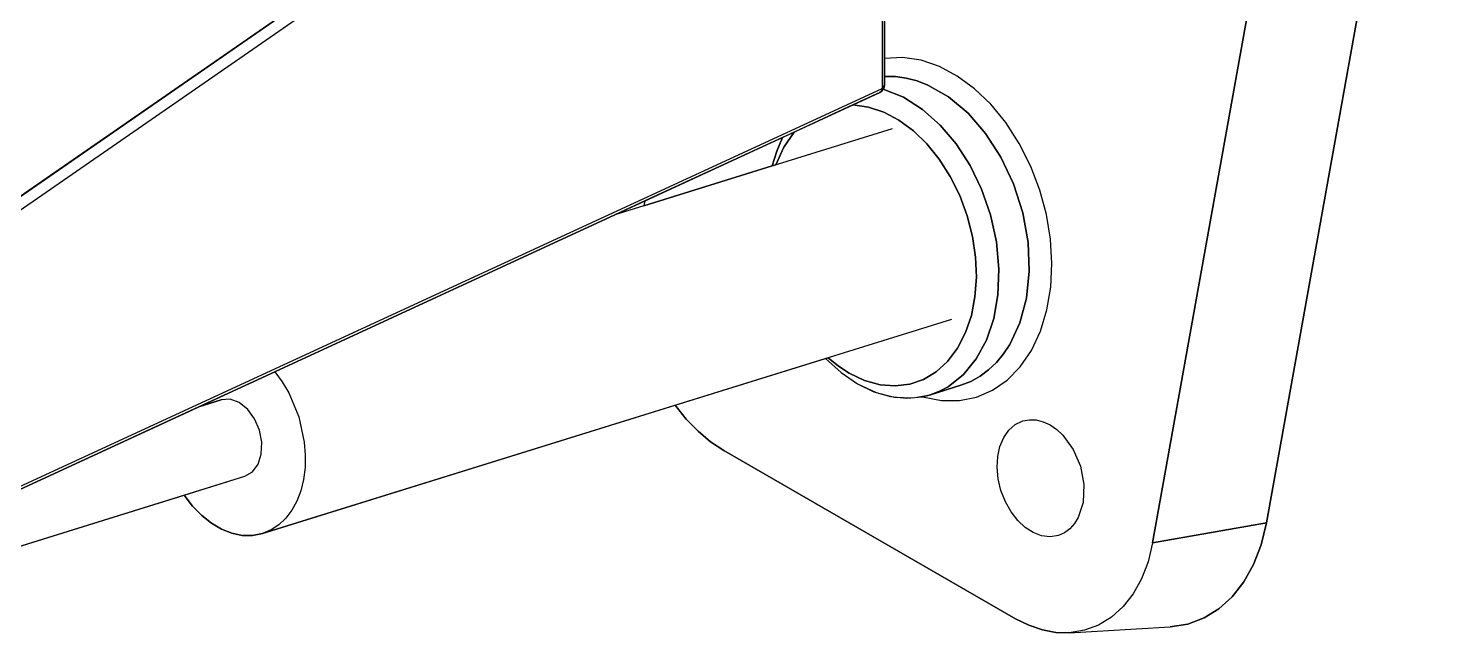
# Model space of a CAD drawing. Header units: millimetres. Extents: x -6198 to -2727, y 3560 to 4988.
# Drawn here: x -3082.1 to -2728, y 4246.2 to 4397.4 of the extents above; entities that cross this region are included whole.
import ezdxf

# ---------------------------------------------------------------- set-up
doc = ezdxf.new("R2010")
doc.units = ezdxf.units.MM
doc.header["$LTSCALE"] = 0.3
doc.layers.add('LCL', color=7, linetype='Continuous', lineweight=25)

msp = doc.modelspace()

# ---------------------------------------------------------------- linework, layer by layer
at = {"layer": 'LCL'}
for p, q in [((-2772.55, 4273.7, 19.05), (-2728.01, 4522.13, 19.05)), ((-2728.01, 4522.13, 19.05), (-2772.55, 4273.7, 19.05)), ((-2772.55, 4273.7, 19.05), (-2728.01, 4522.13, 19.05)), ((-2756.49, 4517.16, 19.05), (-2801.03, 4268.73, 19.05)), ((-2801.03, 4268.73, 19.05), (-2756.49, 4517.16, 19.05)), ((-2801.03, 4268.73, 19.05), (-2756.49, 4517.16, 19.05)), ((-3151.29, 4308.88, 19.05), (-2934.24, 4459.26, 19.05)), ((-2934.24, 4459.26, 19.05), (-3151.29, 4308.88, 19.05)), ((-3151.29, 4308.88, 19.05), (-2934.24, 4459.26, 19.05)), ((-3149.74, 4306.52, 19.05), (-2932.69, 4456.9, 19.05)), ((-3149.74, 4306.52, 19.05), (-2932.69, 4456.9, 19.05)), ((-3149.74, 4306.52, 19.05), (-2932.69, 4456.9, 19.05)), ((-2868.66, 4415.41, 19.05), (-2868.66, 4382.39, 19.05)), ((-2868.66, 4415.41, 19.05), (-2868.66, 4382.39, 19.05)), ((-2868.66, 4415.41, 19.05), (-2868.66, 4382.39, 19.05)), ((-2868.08, 4389.93, 19.05), (-2868.08, 4415.59, 19.05)), ((-2868.08, 4389.93, 19.05), (-2868.08, 4415.59, 19.05)), ((-2868.08, 4415.59, 19.05), (-2868.08, 4383.21, 19.05)), ((-2863.52, 4390.15, 19.05), (-2868.08, 4389.93, 19.05)), ((-2863.52, 4390.15, 19.05), (-2868.08, 4389.93, 19.05)), ((-2863.52, 4390.15, 19.05), (-2868.08, 4389.93, 19.05)), ((-2868.08, 4389.93, 19.05), (-2868.08, 4385.39, 19.05)), ((-2868.08, 4385.39, 19.05), (-2868.08, 4389.93, 19.05)), ((-2858.92, 4389.46, 19.05), (-2863.52, 4390.15, 19.05)), ((-2858.92, 4389.46, 19.05), (-2863.52, 4390.15, 19.05)), ((-2858.92, 4389.46, 19.05), (-2863.52, 4390.15, 19.05)), ((-2854.35, 4387.9, 19.05), (-2858.92, 4389.46, 19.05)), ((-2854.35, 4387.9, 19.05), (-2858.92, 4389.46, 19.05)), ((-2854.35, 4387.9, 19.05), (-2858.92, 4389.46, 19.05)), ((-2849.88, 4385.51, 19.05), (-2854.35, 4387.9, 19.05)), ((-2849.88, 4385.51, 19.05), (-2854.35, 4387.9, 19.05)), ((-2849.88, 4385.51, 19.05), (-2854.35, 4387.9, 19.05)), ((-2865.34, 4385.36, 19.05), (-2868.08, 4385.39, 19.05)), ((-2868.08, 4385.39, 19.05), (-2868.08, 4383.21, 19.05)), ((-2868.08, 4385.39, 19.05), (-2865.34, 4385.36, 19.05)), ((-2868.08, 4383.21, 19.05), (-2868.08, 4385.39, 19.05)), ((-2865.34, 4385.36, 19.05), (-2868.08, 4385.39, 19.05)), ((-2862.61, 4384.99, 19.05), (-2865.34, 4385.36, 19.05)), ((-2865.34, 4385.36, 19.05), (-2862.61, 4384.99, 19.05)), ((-2862.61, 4384.99, 19.05), (-2865.34, 4385.36, 19.05)), ((-2859.9, 4384.28, 19.05), (-2862.61, 4384.99, 19.05)), ((-2862.61, 4384.99, 19.05), (-2859.9, 4384.28, 19.05)), ((-2859.9, 4384.28, 19.05), (-2862.61, 4384.99, 19.05)), ((-2857.22, 4383.25, 19.05), (-2859.9, 4384.28, 19.05)), ((-2859.9, 4384.28, 19.05), (-2857.22, 4383.25, 19.05)), ((-2857.22, 4383.25, 19.05), (-2859.9, 4384.28, 19.05)), ((-2845.57, 4382.34, 19.05), (-2849.88, 4385.51, 19.05)), ((-2845.57, 4382.34, 19.05), (-2849.88, 4385.51, 19.05)), ((-2845.57, 4382.34, 19.05), (-2849.88, 4385.51, 19.05)), ((-3150.53, 4251.47, 19.05), (-2869.24, 4381.39, 19.05)), ((-3149.95, 4252.47, 19.05), (-2868.66, 4382.39, 19.05)), ((-2869.24, 4381.39, 19.05), (-2875.96, 4378.29, 19.05)), ((-2869.24, 4381.39, 19.05), (-2875.96, 4378.29, 19.05)), ((-2869.24, 4381.39, 19.05), (-2868.56, 4381.93, 19.05)), ((-2868.84, 4381.77, 19.05), (-2869.24, 4381.39, 19.05)), ((-2868.84, 4381.77, 19.05), (-2869.24, 4381.39, 19.05)), ((-2868.84, 4381.77, 19.05), (-2869.24, 4381.39, 19.05)), ((-2868.88, 4381.62, 19.05), (-2869.24, 4381.39, 19.05)), ((-2869.24, 4381.39, 19.05), (-2868.88, 4381.62, 19.05)), ((-2868.56, 4381.93, 19.05), (-2868.88, 4381.62, 19.05)), ((-2868.88, 4381.62, 19.05), (-2868.56, 4381.93, 19.05)), ((-2868.66, 4382.39, 19.05), (-2868.84, 4381.77, 19.05)), ((-2868.66, 4382.39, 19.05), (-2868.84, 4381.77, 19.05)), ((-2868.66, 4382.39, 19.05), (-2868.84, 4381.77, 19.05)), ((-2868.66, 4382.39, 19.05), (-2868.08, 4383.21, 19.05)), ((-2868.08, 4383.21, 19.05), (-2868.66, 4382.39, 19.05)), ((-2868.66, 4382.39, 19.05), (-2868.08, 4383.21, 19.05)), ((-2868.56, 4381.93, 19.05), (-2868.25, 4382.42, 19.05)), ((-2868.37, 4382.19, 19.05), (-2868.56, 4381.93, 19.05)), ((-2868.56, 4381.93, 19.05), (-2868.37, 4382.19, 19.05)), ((-2868.25, 4382.42, 19.05), (-2868.37, 4382.19, 19.05)), ((-2868.37, 4382.19, 19.05), (-2868.25, 4382.42, 19.05)), ((-2868.37, 4382.19, 19.05), (-2863.35, 4380.19, 19.05)), ((-2863.35, 4380.19, 19.05), (-2868.37, 4382.19, 19.05)), ((-2863.35, 4380.19, 19.05), (-2868.37, 4382.19, 19.05)), ((-2868.08, 4383.21, 19.05), (-2868.25, 4382.42, 19.05)), ((-2868.25, 4382.42, 19.05), (-2868.08, 4383.21, 19.05)), ((-2868.25, 4382.42, 19.05), (-2868.08, 4383.21, 19.05)), ((-2852.04, 4380.28, 19.05), (-2857.22, 4383.25, 19.05)), ((-2857.22, 4383.25, 19.05), (-2852.04, 4380.28, 19.05)), ((-2852.04, 4380.28, 19.05), (-2857.22, 4383.25, 19.05)), ((-2841.5, 4378.44, 19.05), (-2845.57, 4382.34, 19.05)), ((-2841.5, 4378.44, 19.05), (-2845.57, 4382.34, 19.05)), ((-2841.5, 4378.44, 19.05), (-2845.57, 4382.34, 19.05)), ((-2875.96, 4378.29, 19.05), (-2890.66, 4371.5, 19.05)), ((-2875.96, 4378.29, 19.05), (-2890.66, 4371.5, 19.05)), ((-2872.06, 4377.75, 19.05), (-2875.96, 4378.29, 19.05)), ((-2875.96, 4378.29, 19.05), (-2872.06, 4377.75, 19.05)), ((-2872.06, 4377.75, 19.05), (-2875.96, 4378.29, 19.05)), ((-2868.2, 4376.46, 19.05), (-2872.06, 4377.75, 19.05)), ((-2872.06, 4377.75, 19.05), (-2868.2, 4376.46, 19.05)), ((-2868.2, 4376.46, 19.05), (-2872.06, 4377.75, 19.05)), ((-2863.35, 4380.19, 19.05), (-2858.59, 4377.17, 19.05)), ((-2858.59, 4377.17, 19.05), (-2863.35, 4380.19, 19.05)), ((-2858.59, 4377.17, 19.05), (-2863.35, 4380.19, 19.05)), ((-2858.59, 4377.17, 19.05), (-2854.17, 4373.25, 19.05)), ((-2854.17, 4373.25, 19.05), (-2858.59, 4377.17, 19.05)), ((-2854.17, 4373.25, 19.05), (-2858.59, 4377.17, 19.05)), ((-2847.18, 4376.2, 19.05), (-2852.04, 4380.28, 19.05)), ((-2852.04, 4380.28, 19.05), (-2847.18, 4376.2, 19.05)), ((-2847.18, 4376.2, 19.05), (-2852.04, 4380.28, 19.05)), ((-2837.74, 4373.85, 19.05), (-2841.5, 4378.44, 19.05)), ((-2837.74, 4373.85, 19.05), (-2841.5, 4378.44, 19.05)), ((-2837.74, 4373.85, 19.05), (-2841.5, 4378.44, 19.05)), ((-2864.45, 4374.47, 19.05), (-2868.2, 4376.46, 19.05)), ((-2868.2, 4376.46, 19.05), (-2864.45, 4374.47, 19.05)), ((-2864.45, 4374.47, 19.05), (-2868.2, 4376.46, 19.05)), ((-2860.85, 4371.81, 19.05), (-2864.45, 4374.47, 19.05)), ((-2864.45, 4374.47, 19.05), (-2860.85, 4371.81, 19.05)), ((-2860.85, 4371.81, 19.05), (-2864.45, 4374.47, 19.05)), ((-2854.17, 4373.25, 19.05), (-2850.17, 4368.54, 19.05)), ((-2850.17, 4368.54, 19.05), (-2854.17, 4373.25, 19.05)), ((-2850.17, 4368.54, 19.05), (-2854.17, 4373.25, 19.05)), ((-2842.78, 4371.15, 19.05), (-2847.18, 4376.2, 19.05)), ((-2847.18, 4376.2, 19.05), (-2842.78, 4371.15, 19.05)), ((-2842.78, 4371.15, 19.05), (-2847.18, 4376.2, 19.05)), ((-2834.36, 4368.61, 19.05), (-2837.74, 4373.85, 19.05)), ((-2834.36, 4368.61, 19.05), (-2837.74, 4373.85, 19.05)), ((-2834.36, 4368.61, 19.05), (-2837.74, 4373.85, 19.05)), ((-2866.14, 4372.34, 19.05), (-2935.51, 4350.78, 19.05)), ((-2893.53, 4370.17, 19.05), (-2927.98, 4354.26, 19.05)), ((-2893.53, 4370.17, 19.05), (-2927.98, 4354.26, 19.05)), ((-2895.01, 4366.74, 19.05), (-2893.53, 4370.17, 19.05)), ((-2893.53, 4370.17, 19.05), (-2895.01, 4366.74, 19.05)), ((-2893.53, 4370.17, 19.05), (-2895.01, 4366.74, 19.05)), ((-2890.66, 4371.5, 19.05), (-2893.53, 4370.17, 19.05)), ((-2890.66, 4371.5, 19.05), (-2893.53, 4370.17, 19.05)), ((-2890.66, 4371.5, 19.05), (-2893.23, 4367.73, 19.05)), ((-2893.23, 4367.73, 19.05), (-2890.66, 4371.5, 19.05)), ((-2890.66, 4371.5, 19.05), (-2893.23, 4367.73, 19.05)), ((-2857.48, 4368.55, 19.05), (-2860.85, 4371.81, 19.05)), ((-2860.85, 4371.81, 19.05), (-2857.48, 4368.55, 19.05)), ((-2857.48, 4368.55, 19.05), (-2860.85, 4371.81, 19.05)), ((-2838.95, 4365.23, 19.05), (-2842.78, 4371.15, 19.05)), ((-2842.78, 4371.15, 19.05), (-2838.95, 4365.23, 19.05)), ((-2838.95, 4365.23, 19.05), (-2842.78, 4371.15, 19.05)), ((-2896.14, 4363.02, 19.05), (-2895.01, 4366.74, 19.05)), ((-2895.01, 4366.74, 19.05), (-2896.14, 4363.02, 19.05)), ((-2895.01, 4366.74, 19.05), (-2896.14, 4363.02, 19.05)), ((-2893.23, 4367.73, 19.05), (-2895.21, 4363.31, 19.05)), ((-2895.21, 4363.31, 19.05), (-2893.23, 4367.73, 19.05)), ((-2893.23, 4367.73, 19.05), (-2895.21, 4363.31, 19.05)), ((-2854.38, 4364.73, 19.05), (-2857.48, 4368.55, 19.05)), ((-2857.48, 4368.55, 19.05), (-2854.38, 4364.73, 19.05)), ((-2854.38, 4364.73, 19.05), (-2857.48, 4368.55, 19.05)), ((-2850.17, 4368.54, 19.05), (-2846.68, 4363.15, 19.05)), ((-2846.68, 4363.15, 19.05), (-2850.17, 4368.54, 19.05)), ((-2846.68, 4363.15, 19.05), (-2850.17, 4368.54, 19.05)), ((-2831.49, 4362.9, 19.05), (-2834.36, 4368.61, 19.05)), ((-2831.49, 4362.9, 19.05), (-2834.36, 4368.61, 19.05)), ((-2831.49, 4362.9, 19.05), (-2834.36, 4368.61, 19.05)), ((-2896.14, 4363.02, 19.05), (-2928.19, 4353.06, 19.05)), ((-2928.19, 4353.06, 19.05), (-2896.14, 4363.02, 19.05)), ((-2895.21, 4363.31, 19.05), (-2896.14, 4363.02, 19.05)), ((-2896.14, 4363.02, 19.05), (-2895.21, 4363.31, 19.05)), ((-2851.62, 4360.4, 19.05), (-2854.38, 4364.73, 19.05)), ((-2854.38, 4364.73, 19.05), (-2851.62, 4360.4, 19.05)), ((-2851.62, 4360.4, 19.05), (-2854.38, 4364.73, 19.05)), ((-2846.68, 4363.15, 19.05), (-2843.78, 4357.18, 19.05)), ((-2843.78, 4357.18, 19.05), (-2846.68, 4363.15, 19.05)), ((-2843.78, 4357.18, 19.05), (-2846.68, 4363.15, 19.05)), ((-2835.81, 4358.57, 19.05), (-2838.95, 4365.23, 19.05)), ((-2838.95, 4365.23, 19.05), (-2835.81, 4358.57, 19.05)), ((-2835.81, 4358.57, 19.05), (-2838.95, 4365.23, 19.05)), ((-2829.23, 4356.96, 19.05), (-2831.49, 4362.9, 19.05)), ((-2829.23, 4356.96, 19.05), (-2831.49, 4362.9, 19.05)), ((-2829.23, 4356.96, 19.05), (-2831.49, 4362.9, 19.05)), ((-2849.26, 4355.6, 19.05), (-2851.62, 4360.4, 19.05)), ((-2851.62, 4360.4, 19.05), (-2849.26, 4355.6, 19.05)), ((-2849.26, 4355.6, 19.05), (-2851.62, 4360.4, 19.05)), ((-2847.38, 4350.53, 19.05), (-2849.26, 4355.6, 19.05)), ((-2849.26, 4355.6, 19.05), (-2847.38, 4350.53, 19.05)), ((-2847.38, 4350.53, 19.05), (-2849.26, 4355.6, 19.05)), ((-2843.78, 4357.18, 19.05), (-2841.55, 4350.76, 19.05)), ((-2841.55, 4350.76, 19.05), (-2843.78, 4357.18, 19.05)), ((-2841.55, 4350.76, 19.05), (-2843.78, 4357.18, 19.05)), ((-2833.49, 4351.29, 19.05), (-2835.81, 4358.57, 19.05)), ((-2835.81, 4358.57, 19.05), (-2833.49, 4351.29, 19.05)), ((-2833.49, 4351.29, 19.05), (-2835.81, 4358.57, 19.05)), ((-2827.59, 4350.86, 19.05), (-2829.23, 4356.96, 19.05)), ((-2827.59, 4350.86, 19.05), (-2829.23, 4356.96, 19.05)), ((-2827.59, 4350.86, 19.05), (-2829.23, 4356.96, 19.05)), ((-2927.98, 4354.26, 19.05), (-2935.51, 4350.78, 19.05)), ((-2935.51, 4350.78, 19.05), (-2927.98, 4354.26, 19.05)), ((-2928.19, 4353.06, 19.05), (-2935.51, 4350.78, 19.05)), ((-2928.19, 4353.06, 19.05), (-2935.51, 4350.78, 19.05)), ((-2927.98, 4354.26, 19.05), (-2928.19, 4353.06, 19.05)), ((-2927.98, 4354.26, 19.05), (-2928.19, 4353.06, 19.05)), ((-2927.98, 4354.26, 19.05), (-2928.19, 4353.06, 19.05)), ((-2935.51, 4350.78, 19.05), (-3020.52, 4311.52, 19.05)), ((-2935.51, 4350.78, 19.05), (-3020.52, 4311.52, 19.05)), ((-2846.07, 4345.38, 19.05), (-2847.38, 4350.53, 19.05)), ((-2847.38, 4350.53, 19.05), (-2846.07, 4345.38, 19.05)), ((-2846.07, 4345.38, 19.05), (-2847.38, 4350.53, 19.05)), ((-2841.55, 4350.76, 19.05), (-2840.08, 4343.99, 19.05)), ((-2840.08, 4343.99, 19.05), (-2841.55, 4350.76, 19.05)), ((-2840.08, 4343.99, 19.05), (-2841.55, 4350.76, 19.05)), ((-2832.16, 4343.83, 19.05), (-2833.49, 4351.29, 19.05)), ((-2833.49, 4351.29, 19.05), (-2832.16, 4343.83, 19.05)), ((-2832.16, 4343.83, 19.05), (-2833.49, 4351.29, 19.05)), ((-2826.58, 4344.73, 19.05), (-2827.59, 4350.86, 19.05)), ((-2826.58, 4344.73, 19.05), (-2827.59, 4350.86, 19.05)), ((-2826.58, 4344.73, 19.05), (-2827.59, 4350.86, 19.05)), ((-2845.31, 4340.23, 19.05), (-2846.07, 4345.38, 19.05)), ((-2846.07, 4345.38, 19.05), (-2845.31, 4340.23, 19.05)), ((-2845.31, 4340.23, 19.05), (-2846.07, 4345.38, 19.05)), ((-2840.08, 4343.99, 19.05), (-2839.46, 4337.22, 19.05)), ((-2839.46, 4337.22, 19.05), (-2840.08, 4343.99, 19.05)), ((-2839.46, 4337.22, 19.05), (-2840.08, 4343.99, 19.05)), ((-2831.88, 4336.66, 19.05), (-2832.16, 4343.83, 19.05)), ((-2832.16, 4343.83, 19.05), (-2831.88, 4336.66, 19.05)), ((-2831.88, 4336.66, 19.05), (-2832.16, 4343.83, 19.05)), ((-2826.21, 4338.64, 19.05), (-2826.58, 4344.73, 19.05)), ((-2826.21, 4338.64, 19.05), (-2826.58, 4344.73, 19.05)), ((-2826.21, 4338.64, 19.05), (-2826.58, 4344.73, 19.05)), ((-2845.1, 4335.16, 19.05), (-2845.31, 4340.23, 19.05)), ((-2845.31, 4340.23, 19.05), (-2845.1, 4335.16, 19.05)), ((-2845.1, 4335.16, 19.05), (-2845.31, 4340.23, 19.05)), ((-2826.5, 4332.7, 19.05), (-2826.21, 4338.64, 19.05)), ((-2826.5, 4332.7, 19.05), (-2826.21, 4338.64, 19.05)), ((-2826.5, 4332.7, 19.05), (-2826.21, 4338.64, 19.05)), ((-2845.45, 4330.27, 19.05), (-2845.1, 4335.16, 19.05)), ((-2845.1, 4335.16, 19.05), (-2845.45, 4330.27, 19.05)), ((-2845.45, 4330.27, 19.05), (-2845.1, 4335.16, 19.05)), ((-2839.46, 4337.22, 19.05), (-2839.7, 4330.8, 19.05)), ((-2839.7, 4330.8, 19.05), (-2839.46, 4337.22, 19.05)), ((-2839.7, 4330.8, 19.05), (-2839.46, 4337.22, 19.05)), ((-2832.58, 4329.92, 19.05), (-2831.88, 4336.66, 19.05)), ((-2831.88, 4336.66, 19.05), (-2832.58, 4329.92, 19.05)), ((-2832.58, 4329.92, 19.05), (-2831.88, 4336.66, 19.05)), ((-2839.7, 4330.8, 19.05), (-2840.76, 4324.84, 19.05)), ((-2840.76, 4324.84, 19.05), (-2839.7, 4330.8, 19.05)), ((-2840.76, 4324.84, 19.05), (-2839.7, 4330.8, 19.05)), ((-2827.45, 4327, 19.05), (-2826.5, 4332.7, 19.05)), ((-2827.45, 4327, 19.05), (-2826.5, 4332.7, 19.05)), ((-2827.45, 4327, 19.05), (-2826.5, 4332.7, 19.05)), ((-2846.35, 4325.63, 19.05), (-2845.45, 4330.27, 19.05)), ((-2845.45, 4330.27, 19.05), (-2846.35, 4325.63, 19.05)), ((-2846.35, 4325.63, 19.05), (-2845.45, 4330.27, 19.05)), ((-2834.22, 4323.77, 19.05), (-2832.58, 4329.92, 19.05)), ((-2832.58, 4329.92, 19.05), (-2834.22, 4323.77, 19.05)), ((-2834.22, 4323.77, 19.05), (-2832.58, 4329.92, 19.05)), ((-2851.3, 4324.59, 19.05), (-3023.55, 4271.06, 19.05)), ((-2847.8, 4321.32, 19.05), (-2846.35, 4325.63, 19.05)), ((-2846.35, 4325.63, 19.05), (-2847.8, 4321.32, 19.05)), ((-2847.8, 4321.32, 19.05), (-2846.35, 4325.63, 19.05)), ((-2840.76, 4324.84, 19.05), (-2842.58, 4319.44, 19.05)), ((-2842.58, 4319.44, 19.05), (-2840.76, 4324.84, 19.05)), ((-2842.58, 4319.44, 19.05), (-2840.76, 4324.84, 19.05)), ((-2836.73, 4318.37, 19.05), (-2834.22, 4323.77, 19.05)), ((-2834.22, 4323.77, 19.05), (-2836.73, 4318.37, 19.05)), ((-2836.73, 4318.37, 19.05), (-2834.22, 4323.77, 19.05)), ((-2829.07, 4321.65, 19.05), (-2827.45, 4327, 19.05)), ((-2829.07, 4321.65, 19.05), (-2827.45, 4327, 19.05)), ((-2829.07, 4321.65, 19.05), (-2827.45, 4327, 19.05)), ((-2849.8, 4317.43, 19.05), (-2847.8, 4321.32, 19.05)), ((-2847.8, 4321.32, 19.05), (-2849.8, 4317.43, 19.05)), ((-2849.8, 4317.43, 19.05), (-2847.8, 4321.32, 19.05)), ((-2831.32, 4316.86, 19.05), (-2829.07, 4321.65, 19.05)), ((-2831.32, 4316.86, 19.05), (-2829.07, 4321.65, 19.05)), ((-2831.32, 4316.86, 19.05), (-2829.07, 4321.65, 19.05)), ((-2852.28, 4314.12, 19.05), (-2849.8, 4317.43, 19.05)), ((-2849.8, 4317.43, 19.05), (-2852.28, 4314.12, 19.05)), ((-2852.28, 4314.12, 19.05), (-2849.8, 4317.43, 19.05)), ((-2842.58, 4319.44, 19.05), (-2845.12, 4314.73, 19.05)), ((-2845.12, 4314.73, 19.05), (-2842.58, 4319.44, 19.05)), ((-2845.12, 4314.73, 19.05), (-2842.58, 4319.44, 19.05)), ((-2838.3, 4315.99, 19.05), (-2836.73, 4318.37, 19.05)), ((-2836.73, 4318.37, 19.05), (-2838.3, 4315.99, 19.05)), ((-2838.3, 4315.99, 19.05), (-2836.73, 4318.37, 19.05)), ((-2834.1, 4312.78, 19.05), (-2831.32, 4316.86, 19.05)), ((-2834.1, 4312.78, 19.05), (-2831.32, 4316.86, 19.05)), ((-2834.1, 4312.78, 19.05), (-2831.32, 4316.86, 19.05)), ((-2920.36, 4303.13, 19.05), (-2882.78, 4314.81, 19.05)), ((-2920.36, 4303.13, 19.05), (-2882.78, 4314.81, 19.05)), ((-2882.78, 4314.81, 19.05), (-2882.16, 4315.01, 19.05)), ((-2882.16, 4315.01, 19.05), (-2882.78, 4314.81, 19.05)), ((-2882.78, 4314.81, 19.05), (-2878.9, 4311.3, 19.05)), ((-2882.78, 4314.81, 19.05), (-2878.9, 4311.3, 19.05)), ((-2882.78, 4314.81, 19.05), (-2878.9, 4311.3, 19.05)), ((-2882.16, 4315.01, 19.05), (-2879.58, 4312.93, 19.05)), ((-2879.58, 4312.93, 19.05), (-2882.16, 4315.01, 19.05)), ((-2882.16, 4315.01, 19.05), (-2879.58, 4312.93, 19.05)), ((-2855.15, 4311.51, 19.05), (-2852.28, 4314.12, 19.05)), ((-2852.28, 4314.12, 19.05), (-2855.15, 4311.51, 19.05)), ((-2855.15, 4311.51, 19.05), (-2852.28, 4314.12, 19.05)), ((-2845.12, 4314.73, 19.05), (-2848.33, 4310.81, 19.05)), ((-2848.33, 4310.81, 19.05), (-2845.12, 4314.73, 19.05)), ((-2848.33, 4310.81, 19.05), (-2845.12, 4314.73, 19.05)), ((-2842.03, 4311.99, 19.05), (-2840.07, 4313.86, 19.05)), ((-2840.07, 4313.86, 19.05), (-2842.03, 4311.99, 19.05)), ((-2842.03, 4311.99, 19.05), (-2840.07, 4313.86, 19.05)), ((-2840.07, 4313.86, 19.05), (-2838.3, 4315.99, 19.05)), ((-2838.3, 4315.99, 19.05), (-2840.07, 4313.86, 19.05)), ((-2840.07, 4313.86, 19.05), (-2838.3, 4315.99, 19.05)), ((-3020.52, 4311.52, 19.05), (-3039.46, 4302.77, 19.05)), ((-3039.46, 4302.77, 19.05), (-3020.52, 4311.52, 19.05)), ((-3020.52, 4311.52, 19.05), (-3018.64, 4308.98, 19.05)), ((-3020.52, 4311.52, 19.05), (-3018.64, 4308.98, 19.05)), ((-3020.52, 4311.52, 19.05), (-3018.64, 4308.98, 19.05)), ((-2879.58, 4312.93, 19.05), (-2876.92, 4311.19, 19.05)), ((-2876.92, 4311.19, 19.05), (-2879.58, 4312.93, 19.05)), ((-2879.58, 4312.93, 19.05), (-2876.92, 4311.19, 19.05)), ((-2878.9, 4311.3, 19.05), (-2874.8, 4308.5, 19.05)), ((-2878.9, 4311.3, 19.05), (-2874.8, 4308.5, 19.05)), ((-2878.9, 4311.3, 19.05), (-2874.8, 4308.5, 19.05)), ((-2876.92, 4311.19, 19.05), (-2873.03, 4309.34, 19.05)), ((-2873.03, 4309.34, 19.05), (-2876.92, 4311.19, 19.05)), ((-2876.92, 4311.19, 19.05), (-2873.03, 4309.34, 19.05)), ((-2861.76, 4308.42, 19.05), (-2858.32, 4309.6, 19.05)), ((-2858.32, 4309.6, 19.05), (-2861.76, 4308.42, 19.05)), ((-2861.76, 4308.42, 19.05), (-2858.32, 4309.6, 19.05)), ((-2858.32, 4309.6, 19.05), (-2855.15, 4311.51, 19.05)), ((-2855.15, 4311.51, 19.05), (-2858.32, 4309.6, 19.05)), ((-2858.32, 4309.6, 19.05), (-2855.15, 4311.51, 19.05)), ((-2848.33, 4310.81, 19.05), (-2852.16, 4307.79, 19.05)), ((-2852.16, 4307.79, 19.05), (-2848.33, 4310.81, 19.05)), ((-2852.16, 4307.79, 19.05), (-2848.33, 4310.81, 19.05)), ((-2846.49, 4309.12, 19.05), (-2844.17, 4310.4, 19.05)), ((-2844.17, 4310.4, 19.05), (-2846.49, 4309.12, 19.05)), ((-2846.49, 4309.12, 19.05), (-2844.17, 4310.4, 19.05)), ((-2844.17, 4310.4, 19.05), (-2842.03, 4311.99, 19.05)), ((-2842.03, 4311.99, 19.05), (-2844.17, 4310.4, 19.05)), ((-2844.17, 4310.4, 19.05), (-2842.03, 4311.99, 19.05)), ((-2837.36, 4309.45, 19.05), (-2834.1, 4312.78, 19.05)), ((-2837.36, 4309.45, 19.05), (-2834.1, 4312.78, 19.05)), ((-2837.36, 4309.45, 19.05), (-2834.1, 4312.78, 19.05)), ((-3018.64, 4308.98, 19.05), (-3017, 4306.24, 19.05)), ((-3018.64, 4308.98, 19.05), (-3017, 4306.24, 19.05)), ((-3018.64, 4308.98, 19.05), (-3017, 4306.24, 19.05)), ((-3017, 4306.24, 19.05), (-3014.5, 4300.27, 19.05)), ((-3017, 4306.24, 19.05), (-3014.5, 4300.27, 19.05)), ((-3017, 4306.24, 19.05), (-3014.5, 4300.27, 19.05)), ((-2874.8, 4308.5, 19.05), (-2870.71, 4306.53, 19.05)), ((-2874.8, 4308.5, 19.05), (-2870.71, 4306.53, 19.05)), ((-2874.8, 4308.5, 19.05), (-2870.17, 4306.33, 19.05)), ((-2873.03, 4309.34, 19.05), (-2869.17, 4308.28, 19.05)), ((-2869.17, 4308.28, 19.05), (-2873.03, 4309.34, 19.05)), ((-2873.03, 4309.34, 19.05), (-2869.17, 4308.28, 19.05)), ((-2870.71, 4306.53, 19.05), (-2866.59, 4305.34, 19.05)), ((-2870.71, 4306.53, 19.05), (-2866.59, 4305.34, 19.05)), ((-2870.17, 4306.33, 19.05), (-2865.53, 4305.15, 19.05)), ((-2869.17, 4308.28, 19.05), (-2865.4, 4307.97, 19.05)), ((-2865.4, 4307.97, 19.05), (-2869.17, 4308.28, 19.05)), ((-2869.17, 4308.28, 19.05), (-2865.4, 4307.97, 19.05)), ((-2865.4, 4307.97, 19.05), (-2861.76, 4308.42, 19.05)), ((-2861.76, 4308.42, 19.05), (-2865.4, 4307.97, 19.05)), ((-2865.4, 4307.97, 19.05), (-2861.76, 4308.42, 19.05)), ((-2856.56, 4305.79, 19.05), (-2848.99, 4308.15, 19.05)), ((-2848.99, 4308.15, 19.05), (-2856.56, 4305.79, 19.05)), ((-2856.56, 4305.79, 19.05), (-2848.99, 4308.15, 19.05)), ((-2854.29, 4306.66, 19.05), (-2856.56, 4305.79, 19.05)), ((-2856.56, 4305.79, 19.05), (-2854.29, 4306.66, 19.05)), ((-2856.56, 4305.79, 19.05), (-2854.29, 4306.66, 19.05)), ((-2852.16, 4307.79, 19.05), (-2854.29, 4306.66, 19.05)), ((-2854.29, 4306.66, 19.05), (-2852.16, 4307.79, 19.05)), ((-2854.29, 4306.66, 19.05), (-2852.16, 4307.79, 19.05)), ((-2848.99, 4308.15, 19.05), (-2846.49, 4309.12, 19.05)), ((-2846.49, 4309.12, 19.05), (-2848.99, 4308.15, 19.05)), ((-2848.99, 4308.15, 19.05), (-2846.49, 4309.12, 19.05)), ((-2845.03, 4305.19, 19.05), (-2841.02, 4306.91, 19.05)), ((-2845.03, 4305.19, 19.05), (-2841.02, 4306.91, 19.05)), ((-2845.03, 4305.19, 19.05), (-2841.02, 4306.91, 19.05)), ((-2841.02, 4306.91, 19.05), (-2837.36, 4309.45, 19.05)), ((-2841.02, 4306.91, 19.05), (-2837.36, 4309.45, 19.05)), ((-2841.02, 4306.91, 19.05), (-2837.36, 4309.45, 19.05)), ((-3039.46, 4302.77, 19.05), (-3150.21, 4251.62, 19.05)), ((-3039.46, 4302.77, 19.05), (-3150.21, 4251.62, 19.05)), ((-3033.94, 4304.49, 19.05), (-3039.46, 4302.77, 19.05)), ((-3033.94, 4304.49, 19.05), (-3039.46, 4302.77, 19.05)), ((-3039.46, 4302.77, 19.05), (-3033.94, 4304.49, 19.05)), ((-3031.69, 4304.65, 19.05), (-3033.94, 4304.49, 19.05)), ((-3031.69, 4304.65, 19.05), (-3033.94, 4304.49, 19.05)), ((-3031.69, 4304.65, 19.05), (-3033.94, 4304.49, 19.05)), ((-3029.38, 4303.81, 19.05), (-3031.69, 4304.65, 19.05)), ((-3029.38, 4303.81, 19.05), (-3031.69, 4304.65, 19.05)), ((-3029.38, 4303.81, 19.05), (-3031.69, 4304.65, 19.05)), ((-3027.26, 4302.1, 19.05), (-3029.38, 4303.81, 19.05)), ((-3027.26, 4302.1, 19.05), (-3029.38, 4303.81, 19.05)), ((-3027.26, 4302.1, 19.05), (-3029.38, 4303.81, 19.05)), ((-3023.55, 4271.06, 19.05), (-2920.36, 4303.13, 19.05)), ((-3023.55, 4271.06, 19.05), (-2920.36, 4303.13, 19.05)), ((-2920.36, 4303.13, 19.05), (-2917.62, 4299.69, 19.05)), ((-2917.62, 4299.69, 19.05), (-2920.36, 4303.13, 19.05)), ((-2917.62, 4299.69, 19.05), (-2920.36, 4303.13, 19.05)), ((-2866.59, 4305.34, 19.05), (-2862.51, 4304.92, 19.05)), ((-2866.59, 4305.34, 19.05), (-2862.51, 4304.92, 19.05)), ((-2865.53, 4305.15, 19.05), (-2860.97, 4304.97, 19.05)), ((-2862.51, 4304.92, 19.05), (-2858.54, 4305.29, 19.05)), ((-2862.51, 4304.92, 19.05), (-2858.54, 4305.29, 19.05)), ((-2860.97, 4304.97, 19.05), (-2856.56, 4305.79, 19.05)), ((-2856.56, 4305.79, 19.05), (-2858.54, 4305.29, 19.05)), ((-2858.54, 4305.29, 19.05), (-2856.56, 4305.79, 19.05)), ((-2858.54, 4305.29, 19.05), (-2853.85, 4304.35, 19.05)), ((-2858.54, 4305.29, 19.05), (-2853.85, 4304.35, 19.05)), ((-2858.54, 4305.29, 19.05), (-2853.85, 4304.35, 19.05)), ((-2853.85, 4304.35, 19.05), (-2849.33, 4304.32, 19.05)), ((-2853.85, 4304.35, 19.05), (-2849.33, 4304.32, 19.05)), ((-2853.85, 4304.35, 19.05), (-2849.33, 4304.32, 19.05)), ((-2849.33, 4304.32, 19.05), (-2845.03, 4305.19, 19.05)), ((-2849.33, 4304.32, 19.05), (-2845.03, 4305.19, 19.05)), ((-2849.33, 4304.32, 19.05), (-2845.03, 4305.19, 19.05)), ((-3025.54, 4299.75, 19.05), (-3027.26, 4302.1, 19.05)), ((-3025.54, 4299.75, 19.05), (-3027.26, 4302.1, 19.05)), ((-3025.54, 4299.75, 19.05), (-3027.26, 4302.1, 19.05)), ((-3024.34, 4296.94, 19.05), (-3025.54, 4299.75, 19.05)), ((-3024.34, 4296.94, 19.05), (-3025.54, 4299.75, 19.05)), ((-3024.34, 4296.94, 19.05), (-3025.54, 4299.75, 19.05)), ((-3014.5, 4300.27, 19.05), (-3013.11, 4293.94, 19.05)), ((-3014.5, 4300.27, 19.05), (-3013.11, 4293.94, 19.05)), ((-3014.5, 4300.27, 19.05), (-3013.11, 4293.94, 19.05)), ((-2917.62, 4299.69, 19.05), (-2914.67, 4296.65, 19.05)), ((-2914.67, 4296.65, 19.05), (-2917.62, 4299.69, 19.05)), ((-2914.67, 4296.65, 19.05), (-2917.62, 4299.69, 19.05)), ((-2835.39, 4298.31, 19.05), (-2833.48, 4299.22, 19.05)), ((-2835.39, 4298.31, 19.05), (-2833.48, 4299.22, 19.05)), ((-2833.48, 4299.22, 19.05), (-2831.83, 4299.53, 19.05)), ((-2833.48, 4299.22, 19.05), (-2831.83, 4299.53, 19.05)), ((-2831.83, 4299.53, 19.05), (-2830.11, 4299.46, 19.05)), ((-2831.83, 4299.53, 19.05), (-2830.11, 4299.46, 19.05)), ((-2830.11, 4299.46, 19.05), (-2828.37, 4299.02, 19.05)), ((-2830.11, 4299.46, 19.05), (-2828.37, 4299.02, 19.05)), ((-2828.37, 4299.02, 19.05), (-2826.63, 4298.21, 19.05)), ((-2828.37, 4299.02, 19.05), (-2826.63, 4298.21, 19.05)), ((-3023.76, 4293.87, 19.05), (-3024.34, 4296.94, 19.05)), ((-3023.76, 4293.87, 19.05), (-3024.34, 4296.94, 19.05)), ((-3023.76, 4293.87, 19.05), (-3024.34, 4296.94, 19.05)), ((-2914.67, 4296.65, 19.05), (-2911.54, 4294.03, 19.05)), ((-2911.54, 4294.03, 19.05), (-2914.67, 4296.65, 19.05)), ((-2911.54, 4294.03, 19.05), (-2914.67, 4296.65, 19.05)), ((-2838.26, 4295.05, 19.05), (-2836.99, 4296.89, 19.05)), ((-2838.26, 4295.05, 19.05), (-2836.99, 4296.89, 19.05)), ((-2836.99, 4296.89, 19.05), (-2835.39, 4298.31, 19.05)), ((-2836.99, 4296.89, 19.05), (-2835.39, 4298.31, 19.05)), ((-2826.63, 4298.21, 19.05), (-2824.98, 4297.07, 19.05)), ((-2826.63, 4298.21, 19.05), (-2824.98, 4297.07, 19.05)), ((-2824.98, 4297.07, 19.05), (-2823.45, 4295.64, 19.05)), ((-2824.98, 4297.07, 19.05), (-2823.45, 4295.64, 19.05)), ((-2823.45, 4295.64, 19.05), (-2820.88, 4292.11, 19.05)), ((-2823.45, 4295.64, 19.05), (-2820.88, 4292.11, 19.05)), ((-3023.89, 4290.91, 19.05), (-3023.76, 4293.87, 19.05)), ((-3023.89, 4290.91, 19.05), (-3023.76, 4293.87, 19.05)), ((-3023.89, 4290.91, 19.05), (-3023.76, 4293.87, 19.05)), ((-3013.11, 4293.94, 19.05), (-3012.86, 4290.74, 19.05)), ((-3013.11, 4293.94, 19.05), (-3012.86, 4290.74, 19.05)), ((-3013.11, 4293.94, 19.05), (-3012.86, 4290.74, 19.05)), ((-2911.54, 4294.03, 19.05), (-2908.26, 4291.86, 19.05)), ((-2908.26, 4291.86, 19.05), (-2911.54, 4294.03, 19.05)), ((-2908.26, 4291.86, 19.05), (-2911.54, 4294.03, 19.05)), ((-2908.26, 4291.86, 19.05), (-2835.33, 4249.75, 19.05)), ((-2835.33, 4249.75, 19.05), (-2908.26, 4291.86, 19.05)), ((-2908.26, 4291.86, 19.05), (-2835.33, 4249.75, 19.05)), ((-2839.74, 4290.35, 19.05), (-2839.19, 4292.84, 19.05)), ((-2839.74, 4290.35, 19.05), (-2839.19, 4292.84, 19.05)), ((-2839.19, 4292.84, 19.05), (-2838.26, 4295.05, 19.05)), ((-2839.19, 4292.84, 19.05), (-2838.26, 4295.05, 19.05)), ((-2820.88, 4292.11, 19.05), (-2819.08, 4287.9, 19.05)), ((-2820.88, 4292.11, 19.05), (-2819.08, 4287.9, 19.05)), ((-3026.09, 4286.5, 19.05), (-3024.69, 4288.39, 19.05)), ((-3026.09, 4286.5, 19.05), (-3024.69, 4288.39, 19.05)), ((-3026.09, 4286.5, 19.05), (-3024.69, 4288.39, 19.05)), ((-3024.69, 4288.39, 19.05), (-3023.89, 4290.91, 19.05)), ((-3024.69, 4288.39, 19.05), (-3023.89, 4290.91, 19.05)), ((-3024.69, 4288.39, 19.05), (-3023.89, 4290.91, 19.05)), ((-3012.86, 4290.74, 19.05), (-3012.93, 4287.58, 19.05)), ((-3012.86, 4290.74, 19.05), (-3012.93, 4287.58, 19.05)), ((-3012.86, 4290.74, 19.05), (-3012.93, 4287.58, 19.05)), ((-2839.9, 4287.63, 19.05), (-2839.74, 4290.35, 19.05)), ((-2839.9, 4287.63, 19.05), (-2839.74, 4290.35, 19.05)), ((-3150.21, 4247.41, 19.05), (-3028, 4285.39, 19.05)), ((-3043.15, 4280.68, 19.05), (-3028, 4285.39, 19.05)), ((-3043.15, 4280.68, 19.05), (-3028, 4285.39, 19.05)), ((-3028, 4285.39, 19.05), (-3026.09, 4286.5, 19.05)), ((-3028, 4285.39, 19.05), (-3026.09, 4286.5, 19.05)), ((-3028, 4285.39, 19.05), (-3026.09, 4286.5, 19.05)), ((-3012.93, 4287.58, 19.05), (-3013.33, 4284.54, 19.05)), ((-3012.93, 4287.58, 19.05), (-3013.33, 4284.54, 19.05)), ((-3012.93, 4287.58, 19.05), (-3013.33, 4284.54, 19.05)), ((-2839.64, 4284.76, 19.05), (-2839.9, 4287.63, 19.05)), ((-2839.64, 4284.76, 19.05), (-2839.9, 4287.63, 19.05)), ((-2838.95, 4281.81, 19.05), (-2839.64, 4284.76, 19.05)), ((-2838.95, 4281.81, 19.05), (-2839.64, 4284.76, 19.05)), ((-2819.08, 4287.9, 19.05), (-2818.21, 4283.29, 19.05)), ((-2819.08, 4287.9, 19.05), (-2818.21, 4283.29, 19.05)), ((-3014.02, 4281.73, 19.05), (-3015, 4279.16, 19.05)), ((-3014.02, 4281.73, 19.05), (-3015, 4279.16, 19.05)), ((-3014.02, 4281.73, 19.05), (-3015, 4279.16, 19.05)), ((-3013.33, 4284.54, 19.05), (-3014.02, 4281.73, 19.05)), ((-3013.33, 4284.54, 19.05), (-3014.02, 4281.73, 19.05)), ((-3013.33, 4284.54, 19.05), (-3014.02, 4281.73, 19.05)), ((-2837.85, 4278.99, 19.05), (-2838.95, 4281.81, 19.05)), ((-2837.85, 4278.99, 19.05), (-2838.95, 4281.81, 19.05)), ((-2818.21, 4283.29, 19.05), (-2818.41, 4278.85, 19.05)), ((-2818.21, 4283.29, 19.05), (-2818.41, 4278.85, 19.05)), ((-3150.21, 4247.41, 19.05), (-3043.15, 4280.68, 19.05)), ((-3150.21, 4247.41, 19.05), (-3043.15, 4280.68, 19.05)), ((-3043.15, 4280.68, 19.05), (-3041.05, 4277.92, 19.05)), ((-3041.05, 4277.92, 19.05), (-3043.15, 4280.68, 19.05)), ((-3041.05, 4277.92, 19.05), (-3043.15, 4280.68, 19.05)), ((-3041.05, 4277.92, 19.05), (-3038.76, 4275.56, 19.05)), ((-3038.76, 4275.56, 19.05), (-3041.05, 4277.92, 19.05)), ((-3038.76, 4275.56, 19.05), (-3041.05, 4277.92, 19.05)), ((-3015, 4279.16, 19.05), (-3016.25, 4276.88, 19.05)), ((-3015, 4279.16, 19.05), (-3016.25, 4276.88, 19.05)), ((-3015, 4279.16, 19.05), (-3016.25, 4276.88, 19.05)), ((-2836.43, 4276.48, 19.05), (-2837.85, 4278.99, 19.05)), ((-2836.43, 4276.48, 19.05), (-2837.85, 4278.99, 19.05)), ((-2818.41, 4278.85, 19.05), (-2819.62, 4275.08, 19.05)), ((-2818.41, 4278.85, 19.05), (-2819.62, 4275.08, 19.05)), ((-3038.76, 4275.56, 19.05), (-3036.34, 4273.63, 19.05)), ((-3036.34, 4273.63, 19.05), (-3038.76, 4275.56, 19.05)), ((-3036.34, 4273.63, 19.05), (-3038.76, 4275.56, 19.05)), ((-3017.75, 4274.89, 19.05), (-3019.47, 4273.25, 19.05)), ((-3017.75, 4274.89, 19.05), (-3019.47, 4273.25, 19.05)), ((-3017.75, 4274.89, 19.05), (-3019.47, 4273.25, 19.05)), ((-3016.25, 4276.88, 19.05), (-3017.75, 4274.89, 19.05)), ((-3016.25, 4276.88, 19.05), (-3017.75, 4274.89, 19.05)), ((-3016.25, 4276.88, 19.05), (-3017.75, 4274.89, 19.05)), ((-2834.76, 4274.33, 19.05), (-2836.43, 4276.48, 19.05)), ((-2834.76, 4274.33, 19.05), (-2836.43, 4276.48, 19.05)), ((-2832.89, 4272.59, 19.05), (-2834.76, 4274.33, 19.05)), ((-2832.89, 4272.59, 19.05), (-2834.76, 4274.33, 19.05)), ((-2819.62, 4275.08, 19.05), (-2820.56, 4273.53, 19.05)), ((-2819.62, 4275.08, 19.05), (-2820.56, 4273.53, 19.05)), ((-3036.34, 4273.63, 19.05), (-3033.82, 4272.15, 19.05)), ((-3033.82, 4272.15, 19.05), (-3036.34, 4273.63, 19.05)), ((-3033.82, 4272.15, 19.05), (-3036.34, 4273.63, 19.05)), ((-3033.82, 4272.15, 19.05), (-3031.23, 4271.13, 19.05)), ((-3031.23, 4271.13, 19.05), (-3033.82, 4272.15, 19.05)), ((-3031.23, 4271.13, 19.05), (-3033.82, 4272.15, 19.05)), ((-3031.23, 4271.13, 19.05), (-3028.64, 4270.6, 19.05)), ((-3028.64, 4270.6, 19.05), (-3031.23, 4271.13, 19.05)), ((-3028.64, 4270.6, 19.05), (-3031.23, 4271.13, 19.05)), ((-3028.64, 4270.6, 19.05), (-3026.06, 4270.57, 19.05)), ((-3026.06, 4270.57, 19.05), (-3028.64, 4270.6, 19.05)), ((-3026.06, 4270.57, 19.05), (-3028.64, 4270.6, 19.05)), ((-3026.06, 4270.57, 19.05), (-3023.55, 4271.06, 19.05)), ((-3023.55, 4271.06, 19.05), (-3026.06, 4270.57, 19.05)), ((-3023.55, 4271.06, 19.05), (-3026.06, 4270.57, 19.05)), ((-3021.41, 4271.96, 19.05), (-3023.55, 4271.06, 19.05)), ((-3021.41, 4271.96, 19.05), (-3023.55, 4271.06, 19.05)), ((-3021.41, 4271.96, 19.05), (-3023.55, 4271.06, 19.05)), ((-3019.47, 4273.25, 19.05), (-3021.41, 4271.96, 19.05)), ((-3019.47, 4273.25, 19.05), (-3021.41, 4271.96, 19.05)), ((-3019.47, 4273.25, 19.05), (-3021.41, 4271.96, 19.05)), ((-2830.88, 4271.29, 19.05), (-2832.89, 4272.59, 19.05)), ((-2830.88, 4271.29, 19.05), (-2832.89, 4272.59, 19.05)), ((-2828.78, 4270.5, 19.05), (-2830.88, 4271.29, 19.05)), ((-2828.78, 4270.5, 19.05), (-2830.88, 4271.29, 19.05)), ((-2824.57, 4270.57, 19.05), (-2826.66, 4270.24, 19.05)), ((-2824.57, 4270.57, 19.05), (-2826.66, 4270.24, 19.05)), ((-2823.05, 4271.24, 19.05), (-2824.57, 4270.57, 19.05)), ((-2823.05, 4271.24, 19.05), (-2824.57, 4270.57, 19.05)), ((-2821.71, 4272.24, 19.05), (-2823.05, 4271.24, 19.05)), ((-2821.71, 4272.24, 19.05), (-2823.05, 4271.24, 19.05)), ((-2820.56, 4273.53, 19.05), (-2821.71, 4272.24, 19.05)), ((-2820.56, 4273.53, 19.05), (-2821.71, 4272.24, 19.05)), ((-2772.55, 4273.7, 19.05), (-2801.03, 4268.73, 19.05)), ((-2772.55, 4273.7, 19.05), (-2801.03, 4268.73, 19.05)), ((-2801.03, 4268.73, 19.05), (-2772.55, 4273.7, 19.05)), ((-2773.87, 4268.24, 19.05), (-2772.55, 4273.7, 19.05)), ((-2773.87, 4268.24, 19.05), (-2772.55, 4273.7, 19.05)), ((-2772.55, 4273.7, 19.05), (-2773.87, 4268.24, 19.05)), ((-2826.66, 4270.24, 19.05), (-2828.78, 4270.5, 19.05)), ((-2826.66, 4270.24, 19.05), (-2828.78, 4270.5, 19.05)), ((-2801.03, 4268.73, 19.05), (-2802.18, 4264, 19.05)), ((-2801.03, 4268.73, 19.05), (-2802.18, 4264, 19.05)), ((-2801.03, 4268.73, 19.05), (-2802.18, 4264, 19.05)), ((-2775.77, 4263.31, 19.05), (-2773.87, 4268.24, 19.05)), ((-2775.77, 4263.31, 19.05), (-2773.87, 4268.24, 19.05)), ((-2773.87, 4268.24, 19.05), (-2775.77, 4263.31, 19.05)), ((-2802.18, 4264, 19.05), (-2803.82, 4259.73, 19.05)), ((-2802.18, 4264, 19.05), (-2803.82, 4259.73, 19.05)), ((-2802.18, 4264, 19.05), (-2803.82, 4259.73, 19.05)), ((-2778.19, 4258.96, 19.05), (-2775.77, 4263.31, 19.05)), ((-2778.19, 4258.96, 19.05), (-2775.77, 4263.31, 19.05)), ((-2775.77, 4263.31, 19.05), (-2778.19, 4258.96, 19.05)), ((-2803.82, 4259.73, 19.05), (-2805.91, 4255.98, 19.05)), ((-2803.82, 4259.73, 19.05), (-2805.91, 4255.98, 19.05)), ((-2803.82, 4259.73, 19.05), (-2805.91, 4255.98, 19.05)), ((-2781.1, 4255.25, 19.05), (-2778.19, 4258.96, 19.05)), ((-2781.1, 4255.25, 19.05), (-2778.19, 4258.96, 19.05)), ((-2778.19, 4258.96, 19.05), (-2781.1, 4255.25, 19.05)), ((-2805.91, 4255.98, 19.05), (-2808.43, 4252.77, 19.05)), ((-2805.91, 4255.98, 19.05), (-2808.43, 4252.77, 19.05)), ((-2805.91, 4255.98, 19.05), (-2808.43, 4252.77, 19.05)), ((-2784.44, 4252.23, 19.05), (-2781.1, 4255.25, 19.05)), ((-2784.44, 4252.23, 19.05), (-2781.1, 4255.25, 19.05)), ((-2781.1, 4255.25, 19.05), (-2784.44, 4252.23, 19.05)), ((-2835.33, 4249.75, 19.05), (-2831.97, 4248.09, 19.05)), ((-2831.97, 4248.09, 19.05), (-2835.33, 4249.75, 19.05)), ((-2831.97, 4248.09, 19.05), (-2835.33, 4249.75, 19.05)), ((-2811.32, 4250.15, 19.05), (-2814.55, 4248.16, 19.05)), ((-2811.32, 4250.15, 19.05), (-2814.55, 4248.16, 19.05)), ((-2811.32, 4250.15, 19.05), (-2814.55, 4248.16, 19.05)), ((-2808.43, 4252.77, 19.05), (-2811.32, 4250.15, 19.05)), ((-2808.43, 4252.77, 19.05), (-2811.32, 4250.15, 19.05)), ((-2808.43, 4252.77, 19.05), (-2811.32, 4250.15, 19.05)), ((-2792.26, 4248.41, 19.05), (-2788.18, 4249.93, 19.05)), ((-2792.26, 4248.41, 19.05), (-2788.18, 4249.93, 19.05)), ((-2788.18, 4249.93, 19.05), (-2792.26, 4248.41, 19.05)), ((-2788.18, 4249.93, 19.05), (-2784.44, 4252.23, 19.05)), ((-2788.18, 4249.93, 19.05), (-2784.44, 4252.23, 19.05)), ((-2784.44, 4252.23, 19.05), (-2788.18, 4249.93, 19.05)), ((-2831.97, 4248.09, 19.05), (-2828.58, 4246.94, 19.05)), ((-2828.58, 4246.94, 19.05), (-2831.97, 4248.09, 19.05)), ((-2828.58, 4246.94, 19.05), (-2831.97, 4248.09, 19.05)), ((-2828.58, 4246.94, 19.05), (-2825.2, 4246.33, 19.05)), ((-2825.2, 4246.33, 19.05), (-2828.58, 4246.94, 19.05)), ((-2825.2, 4246.33, 19.05), (-2828.58, 4246.94, 19.05)), ((-2825.2, 4246.33, 19.05), (-2821.87, 4246.25, 19.05)), ((-2821.87, 4246.25, 19.05), (-2825.2, 4246.33, 19.05)), ((-2821.87, 4246.25, 19.05), (-2825.2, 4246.33, 19.05)), ((-2821.87, 4246.25, 19.05), (-2796.65, 4247.72, 19.05)), ((-2821.87, 4246.25, 19.05), (-2796.65, 4247.72, 19.05)), ((-2821.87, 4246.25, 19.05), (-2796.65, 4247.72, 19.05)), ((-2818.08, 4246.85, 19.05), (-2821.87, 4246.25, 19.05)), ((-2818.08, 4246.85, 19.05), (-2821.87, 4246.25, 19.05)), ((-2818.08, 4246.85, 19.05), (-2821.87, 4246.25, 19.05)), ((-2814.55, 4248.16, 19.05), (-2818.08, 4246.85, 19.05)), ((-2814.55, 4248.16, 19.05), (-2818.08, 4246.85, 19.05)), ((-2814.55, 4248.16, 19.05), (-2818.08, 4246.85, 19.05)), ((-2796.65, 4247.72, 19.05), (-2792.26, 4248.41, 19.05)), ((-2796.65, 4247.72, 19.05), (-2792.26, 4248.41, 19.05)), ((-2792.26, 4248.41, 19.05), (-2796.65, 4247.72, 19.05))]:
    msp.add_line(p, q, dxfattribs=at)

doc.saveas('drawing.dxf')
